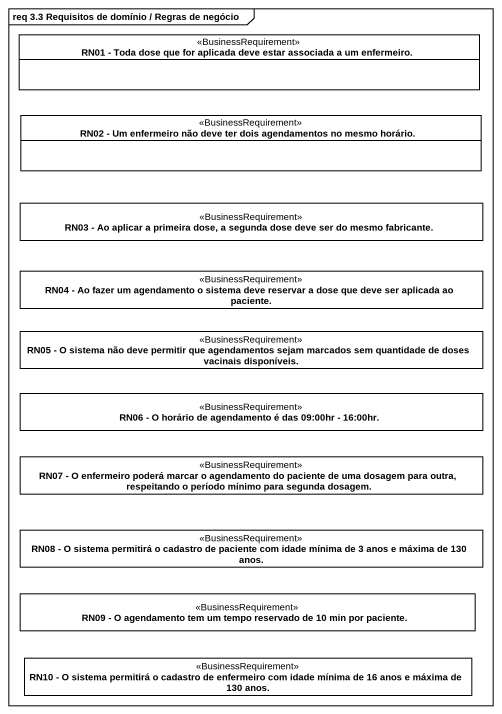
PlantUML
@startuml
mainframe req 3.3 Requisitos de domínio / Regras de negócio
hide circle
hide empty members
class "RN01 - Toda dose que for aplicada deve estar associada a um enfermeiro." as RN01_Toda_dose_que_for <<BusinessRequirement>>
class "RN02 - Um enfermeiro não deve ter dois agendamentos no mesmo horário." as RN02_Um_enfermeiro_não_deve <<BusinessRequirement>>
class "RN03 - Ao aplicar a primeira dose, a segunda dose deve ser do mesmo fabricante." as RN03_Ao_aplicar_a_primeira <<BusinessRequirement>>
class "RN04 - Ao fazer um agendamento o sistema deve reservar a dose que deve ser aplicada ao paciente." as RN04_Ao_fazer_um <<BusinessRequirement>>
class "RN05 - O sistema não deve permitir que agendamentos sejam marcados sem quantidade de doses vacinais disponíveis." as RN05_O_sistema_não_deve <<BusinessRequirement>>
class "RN06 - O horário de agendamento é das 09:00hr - 16:00hr." as RN06_O_horário_de <<BusinessRequirement>>
class "RN07 - O enfermeiro poderá marcar o agendamento do paciente de uma dosagem para outra, respeitando o período mínimo para segunda dosagem." as RN07_O_enfermeiro_poderá <<BusinessRequirement>>
class "RN08 - O sistema permitirá o cadastro de paciente com idade mínima de 3 anos e máxima de 130 anos." as RN08_O_sistema_permitirá_o <<BusinessRequirement>>
class "RN09 - O agendamento tem um tempo reservado de 10 min por paciente." as RN09_O_agendamento_tem_um <<BusinessRequirement>>
class "RN10 - O sistema permitirá o cadastro de enfermeiro com idade mínima de 16 anos e máxima de 130 anos." as RN10_O_sistema_permitirá_o <<BusinessRequirement>>
@enduml
